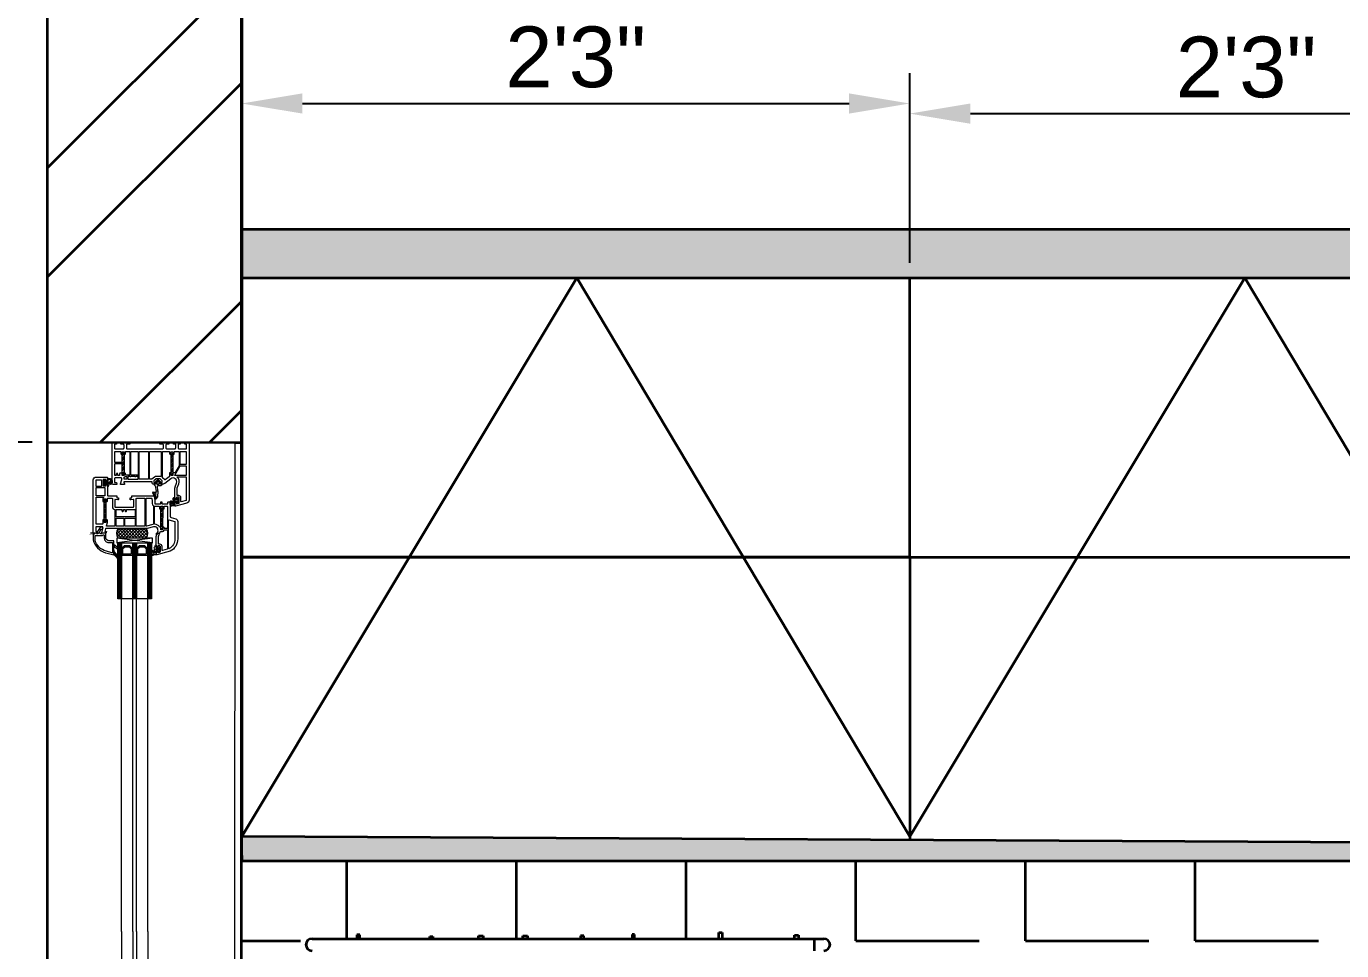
# Model space of a CAD drawing. Header units: millimetres. Extents: x 2258 to 5600, y 711 to 2563.
# Drawn here: x 4835 to 4889.2, y 2160.9 to 2199 of the extents above; entities that cross this region are included whole.
import ezdxf

# ---------------------------------------------------------------- set-up
doc = ezdxf.new("R2010")
doc.units = ezdxf.units.MM
for name, color, linetype, lineweight in [('FP_A_DOOR_WIN', 140, 'Continuous', 18), ('PQI-A-IN-ELEV-PTRN', 249, 'Continuous', 0), ('PQI-A-WIN', 140, 'Continuous', 13)]:
    doc.layers.add(name, color=color, linetype=linetype, lineweight=lineweight)
doc.styles.get("Standard").update_dxf_attribs({"font": 'arial.ttf'})
doc.dimstyles.new('ISO-25', dxfattribs={"dimtxt": 2.5, "dimasz": 2.5, "dimexe": 1.25, "dimexo": 0.625, "dimtad": 1, "dimtxsty": 'Standard', "dimcen": 2.5, "dimadec": 0, "dimazin": 0, "dimtfac": 1, "dimtmove": 0, "dimatfit": 3, "dimfxl": 1, "dimarcsym": 0})
pattern_1 = [(45, (1383.675, 2337.528), (-6.735192, 6.735192), []), (45, (1388.165, 2337.528), (-6.735192, 6.735192), [])]
pattern_2 = [(135, (-4.5994, -2.0003), (1.41421, 1.41421), []), (45, (-4.5994, -2.0003), (1.41421, -1.41421), [])]

# ---------------------------------------------------------------- blocks, each defined once
blk = doc.blocks.new('*D191')
at = {"color": 0, "lineweight": -2, "transparency": 16777216}
for p, q in [((4843.913, 2189.277), (4843.913, 2197.087)), ((4871.413, 2189.277), (4871.413, 2197.087)), ((4846.413, 2195.837), (4868.913, 2195.837))]:
    blk.add_line(p, q, dxfattribs=at)
at = {"color": 0, "transparency": 16777216}
for points in [[(4846.413, 2196.254), (4846.413, 2195.421), (4843.913, 2195.837)], [(4868.913, 2196.254), (4868.913, 2195.421), (4871.413, 2195.837)]]:
    blk.add_solid(points, dxfattribs=at)
at = {"layer": 'Defpoints', "color": 0, "transparency": 16777216}
for p in [(4871.413, 2195.837), (4843.913, 2188.652), (4871.413, 2188.652)]:
    blk.add_point(p, dxfattribs=at)
at = {"color": 0, "lineweight": 35, "transparency": 16777216, "insert": (4857.663, 2197.74), "char_height": 2.5, "attachment_point": 5}
blk.add_mtext('2\'3"', dxfattribs=at)
blk = doc.blocks.new('*D192')
at = {"color": 0, "lineweight": -2, "transparency": 16777216}
for p, q in [((4871.413, 2189.277), (4871.413, 2196.671)), ((4899.113, 2189.277), (4899.113, 2196.671)), ((4873.913, 2195.421), (4896.613, 2195.421))]:
    blk.add_line(p, q, dxfattribs=at)
at = {"color": 0, "transparency": 16777216}
for points in [[(4873.913, 2195.837), (4873.913, 2195.004), (4871.413, 2195.421)], [(4896.613, 2195.837), (4896.613, 2195.004), (4899.113, 2195.421)]]:
    blk.add_solid(points, dxfattribs=at)
at = {"layer": 'Defpoints', "color": 0, "transparency": 16777216}
for p in [(4899.113, 2195.421), (4871.413, 2188.652), (4899.113, 2188.652)]:
    blk.add_point(p, dxfattribs=at)
at = {"color": 0, "lineweight": 35, "transparency": 16777216, "insert": (4885.263, 2197.323), "char_height": 2.5, "attachment_point": 5}
blk.add_mtext('2\'3"', dxfattribs=at)
blk = doc.blocks.new('*X62')
at = {"color": 0}
for p, q in [((10.3, 18.7), (10.8, 19.2)), ((11.5, 17.2), (13.5, 19.2)), ((12.4, 17.2), (14.4, 19.2)), ((13.3, 17.2), (15.3, 19.2)), ((14.2, 17.2), (16.2, 19.2)), ((16.8, 17.2), (18.8, 19.2)), ((17.7, 17.2), (19.7, 19.2)), ((18.6, 17.2), (20.6, 19.2)), ((19.5, 17.2), (21.5, 19.2)), ((22.2, 17.2), (24.2, 19.2)), ((23.1, 17.2), (25.1, 19.2)), ((24, 17.2), (26, 19.2)), ((24.9, 17.2), (26.9, 19.2)), ((27.6, 17.2), (29.6, 19.2)), ((28.5, 17.2), (30.5, 19.2)), ((29.4, 17.2), (31.4, 19.2)), ((30.3, 17.2), (32.3, 19.2)), ((33, 17.2), (35, 19.2)), ((33.9, 17.2), (35.3, 18.6)), ((34.8, 17.2), (35.3, 17.7))]:
    blk.add_line(p, q, dxfattribs=at)
blk = doc.blocks.new('*X63')
at = {"color": 0}
for p, q in [((10.3, 69.9), (11.6, 71.2)), ((10.5, 69.2), (12.5, 71.2)), ((11.4, 69.2), (13.4, 71.2)), ((12.3, 69.2), (14.3, 71.2)), ((15, 69.2), (17, 71.2)), ((15.9, 69.2), (17.9, 71.2)), ((16.8, 69.2), (18.8, 71.2)), ((17.7, 69.2), (19.7, 71.2)), ((20.4, 69.2), (22.4, 71.2)), ((21.3, 69.2), (23.3, 71.2)), ((22.1, 69.2), (24.1, 71.2)), ((23, 69.2), (25, 71.2)), ((25.7, 69.2), (27.7, 71.2)), ((26.6, 69.2), (28.6, 71.2)), ((27.5, 69.2), (29.5, 71.2)), ((28.4, 69.2), (30.4, 71.2)), ((31.1, 69.2), (33.1, 71.2)), ((32, 69.2), (34, 71.2)), ((32.9, 69.2), (34.9, 71.2)), ((33.8, 69.2), (35.3, 70.7))]:
    blk.add_line(p, q, dxfattribs=at)
blk = doc.blocks.new('PRJ_INSERT_55_593613279781', base_point=(370.1, 296.9))
for points in [[(370.6, 306.1), (370.1, 305.8), (370, 305.1), (370.2, 304.4), (368.5, 304.2), (368.8, 310.9), (369.2, 311.7), (370.6, 312.9), (370.8, 313), (371, 312.9), (371.1, 312.6), (371, 312.2), (371.1, 311.8), (372.4, 309.8), (372.6, 308.7), (373.6, 306.1), (373, 305.3), (372, 305.5), (371.1, 306)], [(370.3, 307.3), (370.4, 307), (371.5, 306.6), (372.4, 306), (372.8, 306), (372.9, 306.2), (372, 308.7), (372.3, 308.8), (372.4, 309.2), (372.3, 309.4), (372, 309.5), (371.7, 309.4), (370.4, 311.2), (369.9, 311.4), (369.7, 310.8), (370.1, 310.2), (370.4, 309.5), (370.5, 308.7), (370.5, 308)], [(369.3, 296.6), (369.1, 296.8), (369, 296.9), (367.2, 296.9), (366.9, 296.6), (366.9, 294.6), (367, 294.4), (367.9, 293.5), (368.2, 293.5), (369.1, 294.4), (369.3, 294.6)]]:
    blk.add_lwpolyline(points, close=True)
blk.add_lwpolyline([(364, 297.8, 0.81046), (364.3, 296.9), (365.8, 297.1), (366.1, 296.9), (366.1, 295.6), (366, 295.4), (365.4, 295), (365.3, 294.7), (365.4, 294.6), (365.4, 294.5), (367.4, 292.8), (368.7, 292.8), (370.7, 294.5), (370.8, 294.7), (370.7, 295), (370.1, 295.4), (370.1, 295.6), (370.1, 296.9), (370.3, 297.1), (371.8, 296.9, 0.721706), (372.2, 297.8), (371.1, 298.8), (370.2, 304.4), (368.5, 304.2), (368.8, 299.1, -0.439955), (368.3, 298.6), (365.3, 298.6), (365.2, 298.6)], format="xyb", close=True)
blk = doc.blocks.new('PRJ_INSERT_54_593613279164', base_point=(0, 0))
blk.add_line((4, 0.7), (-5.1, 0.7))
for points in [[(0.6, -1.9), (0.1, -1.7, -0.27755), (0, -1.5), (0, 0, -0.453753), (0.3, 0.3), (0.6, 0.3), (1, 0), (3.7, 0, 0.422763), (4, 0.3, -0.054836), (4.3, 3.5, 0.331921), (3.8, 4.7, 0.161435), (2.8, 5), (-0.6, 5, 0.831541), (-0.9, 3.6), (0.4, 3.2, -1.190626), (0.5, 2.9), (-0.5, 2.6, 0.129694), (-0.6, 2.5), (-1.2, 2, -0.601488), (-2.2, 1.9, 0.254499), (-2.5, 2), (-4, 2, 0.198909), (-4.2, 1.9), (-5, 1.1, 0.198912), (-5.1, 0.9), (-5.1, 0.3, 0.414214), (-4.8, 0), (-4.5, 0), (-4.1, 0.3, -0.16568), (-3.9, 0.3), (-3.7, 0.3, -0.375721), (-3.5, 0), (-3.5, -1.5, -0.27755), (-3.6, -1.7), (-4.1, -1.9, 0.531978), (-4.1, -2.4), (-2.4, -3.9, 0.363946), (-1.1, -3.9), (0.7, -2.4, 0.531978)], [(-2.7, -2.6), (-2.1, -3.1, 0.363955), (-1.4, -3.1), (-0.7, -2.6, 0.221711), (-0.6, -2.3), (-0.6, -0.1, 0.413991), (-0.9, 0.2), (-2.5, 0.2, 0.414157), (-2.8, -0.1), (-2.8, -2.3, 0.221711)], [(-0.3, 4.4, 1), (-0.3, 4.1), (1.6, 3.4, -0.733238), (1.6, 2.4), (-0.2, 2, 0.917629), (-0.2, 1.7), (2.1, 1.5, 0.335324), (3.1, 2.2), (3.6, 3.5, 0.355746), (3.4, 4), (3, 4.3, 0.134065), (2.7, 4.4)]]:
    blk.add_lwpolyline(points, format="xyb", close=True)
blk = doc.blocks.new('*X64')
at = {"color": 0}
for p, q in [((31.2, -72.7), (32, -71.9)), ((32.7, -73.9), (34.7, -71.9)), ((33.6, -73.9), (35.6, -71.9)), ((34.5, -73.9), (36.5, -71.9)), ((35.4, -73.9), (37.4, -71.9)), ((38.1, -73.9), (40.1, -71.9)), ((39, -73.9), (41, -71.9)), ((39.9, -73.9), (41.9, -71.9)), ((40.8, -73.9), (42.8, -71.9)), ((43.4, -73.9), (45.4, -71.9)), ((44.3, -73.9), (46.3, -71.9)), ((45.2, -73.9), (47.2, -71.9)), ((46.1, -73.9), (48.1, -71.9)), ((48.8, -73.9), (50.8, -71.9)), ((49.7, -73.9), (51.7, -71.9)), ((50.6, -73.9), (52.6, -71.9)), ((51.5, -73.9), (53.5, -71.9)), ((54.2, -73.9), (56.2, -71.9)), ((55.1, -73.9), (56.2, -72.8)), ((56, -73.9), (56.2, -73.7))]:
    blk.add_line(p, q, dxfattribs=at)
blk = doc.blocks.new('*X65')
at = {"color": 0}
for p, q in [((23.4, -13.1), (25, -11.5)), ((23.9, -13.5), (25.9, -11.5)), ((24.8, -13.5), (26.8, -11.5)), ((25.7, -13.5), (27.7, -11.5)), ((28.4, -13.5), (30.4, -11.5)), ((29.3, -13.5), (31.3, -11.5)), ((30.2, -13.5), (32.2, -11.5)), ((31.1, -13.5), (33.1, -11.5)), ((33.8, -13.5), (35.8, -11.5)), ((34.7, -13.5), (36.7, -11.5)), ((35.6, -13.5), (37.6, -11.5)), ((36.5, -13.5), (38.5, -11.5)), ((39.2, -13.5), (41.2, -11.5)), ((40.1, -13.5), (42.1, -11.5)), ((41, -13.5), (43, -11.5)), ((41.9, -13.5), (43.9, -11.5)), ((44.6, -13.5), (46.6, -11.5)), ((45.5, -13.5), (47.5, -11.5)), ((46.4, -13.5), (48.4, -11.5)), ((47.3, -13.5), (48.4, -12.4))]:
    blk.add_line(p, q, dxfattribs=at)
blk = doc.blocks.new('*X66')
at = {"color": 0}
for p, q in [((55, -31.1), (61, -25.1)), ((55, -27.7), (57.3, -25.4)), ((55, -34.5), (63.7, -25.8)), ((65, -36.7), (55, -26.7)), ((55, -37.8), (65, -27.8)), ((65, -33.3), (57.2, -25.5)), ((65, -30), (60.1, -25)), ((65, -26.6), (64.8, -26.4)), ((65, -40.1), (55, -30.1)), ((55, -41.2), (65, -31.2)), ((65, -43.4), (55, -33.4)), ((55, -44.6), (65, -34.6)), ((65, -46.8), (55, -36.8)), ((55, -47.9), (65, -37.9)), ((65, -50.2), (55, -40.2)), ((55, -51.3), (65, -41.3)), ((65, -53.5), (55, -43.5)), ((55, -54.7), (65, -44.7)), ((64.7, -56.6), (55, -46.9)), ((62.3, -57.6), (55, -50.3)), ((59.2, -57.8), (55, -53.6)), ((56.1, -57), (65, -48)), ((58.6, -57.8), (65, -51.4)), ((62.2, -57.6), (65, -54.8))]:
    blk.add_line(p, q, dxfattribs=at)
blk = doc.blocks.new('PRJ_INSERT_53_593613279183', base_point=(93.1, 45.1))
for points in [[(96.6, 43.4, 0.493145), (96.8, 43.2), (97.3, 43.3, -0.818256), (97.5, 42.8), (95.6, 41.3, -0.342375), (94.1, 41.3), (92.1, 42.8, -0.818728), (92.4, 43.3), (92.8, 43.2, 0.493145), (93.1, 43.4), (93.1, 44.6, 0.414214), (92.6, 45.1), (90.7, 45.1, -0.413893), (90.4, 45.4), (90.4, 48.1, -0.414434), (92.4, 50.1), (94.8, 50.1, -0.326046), (96.8, 48.8, -0.909354), (96.1, 48.5, 0.282568), (94.7, 49.2, -0.132187), (92.4, 49.5, 1.066738), (92.1, 49.1, 0.039876), (96.3, 46.9, 0.149261), (98.8, 45.9, -0.963992), (98.8, 45.1), (98, 45.1, -0.012349), (97.1, 45.2, 0.443501), (96.6, 44.7)], [(94.2, 47.2), (96.1, 46.2, -1.052816), (95.7, 45.6, 0.139333), (94.7, 45.9), (91.7, 45.9, -0.382456), (91.2, 46.4), (91, 48, -0.505503), (91.8, 48.7)], [(93.9, 44.2, -1), (95.7, 44.2), (95.7, 42.7, -1), (93.9, 42.7)]]:
    blk.add_lwpolyline(points, format="xyb", close=True)
blk = doc.blocks.new('PRJ_INSERT_51_593613279187', base_point=(0, 0))
for points in [[(-2.5, -3.9, 0.339142), (-1, -3.9), (0.9, -2.4, 0.808674), (0.7, -1.8), (0.2, -1.9, -0.491369), (0, -1.8), (0, -0.1, -0.708523), (0.5, 0.1, 0.231673), (0.7, 0), (3.7, 0, 0.369523), (4, 0.2), (4.3, 2), (4.8, 3.5, 0.331664), (4.3, 4.7, 0.134785), (3.3, 5), (0, 5, 0.607736), (-0.5, 3.7), (0.5, 3.1, -0.653241), (0.4, 2.9), (-0.8, 2.5, 0.328397), (-1.3, 1.9, -0.43088), (-2.1, 1.6, 0.455948), (-4.6, 1.4, -0.189266), (-6, 0.8, 0.992484), (-6, 0), (-5, 0), (-3.9, 0.2, -0.46157), (-3.5, -0.1), (-3.5, -1.8, -0.491714), (-3.8, -1.9), (-4.2, -1.8, 0.808674), (-4.4, -2.4)], [(-0.4, 1.3), (1.5, 1.6, 0.243686), (2.1, 2), (2.3, 2.3, -0.198893), (2.9, 2.8, 0.149078), (4, 3.2), (4.1, 3.5, 0.40407), (3.9, 4.1), (3.4, 4.3, 0.163046), (3.2, 4.3, -0.202004), (1, 4.4, 0.138983), (0.8, 4.4), (0, 4.4, 0.642669), (0, 4), (1.3, 3.2, -0.577351), (1.3, 2.6), (-0.5, 1.8, 0.756768)], [(-2.7, -0.9), (-2.7, -2.4, 1), (-0.9, -2.4), (-0.9, -0.9, 1)]]:
    blk.add_lwpolyline(points, format="xyb", close=True)
blk = doc.blocks.new('BASEPOINT')
for q in [(0, 3), (3, 0)]:
    blk.add_line((0, 0), q)
blk.add_text('Basepoint', height=0.6).set_placement((0.5, 1.2))
blk = doc.blocks.new('PRJ_INSERT_50_593613279190', base_point=(0, 0))
h = blk.add_hatch()
h.set_pattern_fill('NETZ', color=256, scale=2, angle=-135, style=0)
h.set_pattern_definition(pattern_2)
edge = h.paths.add_edge_path()
edge.add_arc((-25.3, 25.3), 0.701, 21.5118, 179.958)
edge.add_line((-26, 25.3), (-26, 25))
edge.add_arc((-23, 25), 3.01, 180.0616, 218.4438)
edge.add_line((-25.3, 23.2), (-22.7, 19.9))
edge.add_arc((-25, 18), 3, 0, 39.0439, ccw=False)
edge.add_line((-22, 18), (-22, 22.9))
edge.add_arc((-21.8, 22.9), 0.197, 73.5386, 180.2871, ccw=False)
edge.add_arc((-20.8, 27.1), 4.17, 201.7355, 256.5369, ccw=False)
h = blk.add_hatch()
h.set_pattern_fill('NETZ', color=256, scale=2, angle=-135, style=0)
h.set_pattern_definition(pattern_2)
edge = h.paths.add_edge_path()
edge.add_arc((-25.3, 15.9), 0.7, 57.9863, 211.9211, ccw=False)
edge.add_arc((-19.3, 22.2), 8, 225.5218, 250.4567)
edge.add_line((-22, 14.7), (-22, 12))
edge.add_arc((-17.2, 21.2), 10.3, 212.7228, 242.2922, ccw=False)
for points in [[(-24.6, 25.6, 0.827612), (-26, 25.3), (-26, 25, 0.169058), (-25.3, 23.2), (-22.7, 19.9, -0.172029), (-22, 18), (-22, 22.9, -0.502666), (-21.7, 23.1, -0.243781)], [(-25.9, 15.6, -0.794971), (-24.9, 16.5, 0.10923), (-22, 14.7), (-22, 12, -0.129742)], [(-3, 0), (-1, 0), (-1, 1, 0.414214), (0, 2), (0, 7, 0.27545), (-13, 20.7), (-13.5, 20.9), (-21.7, 23.1, 0.490874), (-22, 22.9), (-22, 8.5, 0.413429), (-21.5, 8), (-16.5, 8, -0.414072), (-13.5, 5), (-13.5, 0.5, 0.414542), (-13, 0), (-9.5, 0), (-9, 0.5), (-7.9, 0.5, -0.339454), (-6.9, -0.2), (-6.8, -0.6, -0.212557), (-7.2, -2.6), (-8.2, -4.3, -0.253968), (-8.6, -4.5), (-9.5, -4.5, 1), (-9.5, -6.5), (-7.8, -6.5, 0.253968), (-7.4, -6.3), (-4.6, -2), (-5.1, -0.2, -0.493145), (-4.5, 0.5), (-3.5, 0.5)], [(-11.4, 4.4), (-11.7, 4.6), (-11.7, 5, 0.414381), (-16.5, 9.8), (-20, 9.8, -0.414219), (-20.5, 10.3), (-20.5, 20.2, -0.493144), (-19.8, 20.7), (-13.9, 19.1, -0.280669), (-1.8, 6.8), (-1.8, 2.8, -0.41418), (-2.3, 2.3), (-9.7, 2.3), (-10.2, 1.8), (-11.2, 1.8, -0.414237), (-11.7, 2.3), (-11.7, 4.1)]]:
    blk.add_lwpolyline(points, format="xyb", close=True)
blk.add_blockref('BASEPOINT', (0, 0))
blk = doc.blocks.new('BASIS')
for q in [(0, 3), (3, 0)]:
    blk.add_line((0, 0), q)
blk.add_text('BASIS', height=0.6).set_placement((0.5, 1.2))
blk = doc.blocks.new('GLASDATABASE7')
for p, q in [((-35, 0), (-35, 60)), ((-34, 0), (-34, 60)), ((-33, 0), (-33, 60)), ((-19, 0), (-19, 60)), ((-18, 0), (-18, 60)), ((-17, 0), (-17, 60)), ((-3, 0), (-3, 60)), ((-2, 0), (-2, 60)), ((-1, 0), (-1, 60)), ((1, 0), (-37, -5)), ((1, -5), (-37, 0))]:
    blk.add_line(p, q)
for points in [[(-32, 0), (-32, 60), (-36, 60), (-36, 0)], [(-32, 13.2), (-26.1, 13.2), (-26, 13.1), (-25.9, 13.2), (-20, 13.2), (-20, 60), (-32, 60)], [(-16, 0), (-16, 60), (-20, 60), (-20, 0)], [(-16, 13.2), (-10.1, 13.2), (-10, 13.1), (-9.9, 13.2), (-4, 13.2), (-4, 60), (-16, 60)], [(0, 0), (0, 60), (-4, 60), (-4, 0)], [(1, 0), (1, -5), (-37, -5), (-37, 0)], [(-20, 6.4), (-23, 3.4), (-29, 3.4), (-32, 6.4), (-32, 0), (-20, 0)], [(-21.2, 12), (-21.2, 6.9), (-23.5, 4.6), (-28.5, 4.6), (-30.8, 6.9), (-30.8, 12)], [(-4, 6.4), (-7, 3.4), (-13, 3.4), (-16, 6.4), (-16, 0), (-4, 0)], [(-5.2, 12), (-5.2, 6.9), (-7.5, 4.6), (-12.5, 4.6), (-14.8, 6.9), (-14.8, 12)], [(0, 0), (0, 0)], [(0, 0), (0, 0)]]:
    blk.add_lwpolyline(points, close=True)
blk.add_blockref('BASIS', (5, -10))
blk = doc.blocks.new('W6')
at = {"layer": 'FP_A_DOOR_WIN', "ltscale": 1000}
for p, q in [((-478.7, 107), (-838, 107)), ((-478.7, 107), (-161.5, 107)), ((-478.7, 95), (-838, 95)), ((-478.7, 91), (-838, 91)), ((-478.7, 95), (-161.5, 95)), ((-478.7, 91), (-161.5, 91)), ((-478.7, 79), (-838, 79)), ((-478.7, 79), (-161.5, 79))]:
    blk.add_line(p, q, dxfattribs=at)
for points in [[(-958, 81.8, 0.556925), (-957.6, 81.5), (-955.7, 82.4, -0.556533), (-955, 82), (-955, 78.5, -0.496724), (-955.6, 78), (-960.2, 79.3), (-961.5, 79.3, 0.414431), (-962, 78.8), (-962, 72.2, 0.414436), (-961.5, 71.7), (-957.5, 71.7, 0.414367), (-957, 72.2), (-957, 73.6), (-955.6, 74, -0.492998), (-955, 73.5), (-955, 70, -0.414113), (-956, 69), (-999.5, 69, -0.41391), (-1000, 69.5), (-1000, 73.5, -0.492952), (-999.4, 74), (-998, 73.6), (-998, 72.2, 0.414436), (-997.5, 71.7), (-993.5, 71.7, 0.414367), (-993, 72.2), (-993, 80.7, 0.414337), (-994, 81.7), (-997, 81.7, 0.414305), (-998, 80.7), (-998, 78.4), (-999.4, 78, -0.492951), (-1000, 78.5), (-1000, 87.5), (-998, 88), (-998, 85.2, 0.414305), (-997, 84.2), (-994, 84.2, 0.414337), (-993, 85.2), (-993, 122.8, 0.414353), (-994, 123.8), (-997, 123.8, 0.414289), (-998, 122.8), (-998, 120), (-1000, 120.5), (-1000, 129.5, -0.492952), (-999.4, 130), (-998, 129.6), (-998, 127.3, 0.414312), (-997, 126.3), (-994, 126.3, 0.41433), (-993, 127.3), (-993, 135.8, 0.414337), (-994, 136.8), (-997.5, 136.8, 0.414474), (-998, 136.3), (-998, 134.4), (-999.4, 134, -0.492965), (-1000, 134.5), (-1000, 141.5, -0.492951), (-999.4, 142), (-998, 141.6), (-998, 139.8, 0.414434), (-997.5, 139.3), (-994, 139.3, 0.414337), (-993, 140.3), (-993, 147.8, 0.414099), (-993.5, 148.3), (-997.5, 148.3, 0.414474), (-998, 147.8), (-998, 146.4), (-999.4, 146, -0.492957), (-1000, 146.5), (-1000, 150.5, -0.413949), (-999.5, 151), (-938.2, 151, -0.339426), (-935.3, 148.8), (-932, 136.6, -0.492962), (-932.5, 136), (-935.8, 136, -0.413995), (-936.3, 136.5), (-936.3, 137.5), (-935, 137.5, 0.493234), (-934.5, 138.1), (-935, 140.1, 0.339569), (-935.5, 140.5), (-941, 140.5, 0.414176), (-941.5, 140), (-941.5, 138, 0.414129), (-941, 137.5), (-939.8, 137.5), (-939.8, 136.5, -0.414056), (-940.3, 136), (-951.4, 136, -0.090992), (-952.5, 136.2), (-956.6, 137.7, 0.759024), (-961.2, 131.5), (-956.1, 125.1, -0.167343), (-955.5, 123.3), (-955.5, 120.5, -0.414099), (-956, 120), (-956.5, 120, -0.413953), (-957, 120.5), (-957, 122.1, 0.414442), (-957.3, 122.4), (-959, 122.4), (-960.9, 120.1, 0.176331), (-961, 119.9), (-961, 116.1, 0.176331), (-960.9, 115.9), (-959, 113.6), (-957.3, 113.6, 0.414454), (-957, 113.9), (-957, 115.5, -0.413993), (-956.5, 116), (-956, 116, -0.414059), (-955.5, 115.5), (-955.5, 112.6, -0.41409), (-956.5, 111.6), (-958, 111.6)], [(-976.5, 148, -0.414447), (-976.2, 147.7), (-976.2, 141.9, -0.414397), (-976.5, 141.6), (-990, 141.6, -0.414209), (-990.3, 141.9), (-990.3, 147.7, -0.414259), (-990, 148)], [(-964.7, 133.8), (-964.7, 131.8), (-967.5, 131.8), (-967.5, 130.6, 0.414535), (-967.2, 130.3), (-963.6, 130.3), (-963.3, 129.9), (-960, 125.7, -0.354189), (-960, 125.3), (-962.3, 122.7, -0.221513), (-962.5, 122.6), (-990, 122.6, -0.414203), (-990.3, 122.9), (-990.3, 130, -0.414196), (-990, 130.3), (-987.8, 130.3, 0.414029), (-987.5, 130.6), (-987.5, 131.8), (-989.8, 131.8), (-989.8, 133.8), (-987.5, 133.8), (-987.5, 135, 0.41397), (-987.8, 135.3), (-990, 135.3, -0.414203), (-990.3, 135.6), (-990.3, 140.1, -0.414204), (-990, 140.4), (-975, 140.4), (-967.7, 136.2, -0.267494), (-967.5, 135.9), (-967.5, 133.8)], [(-974.7, 148), (-964.8, 148, -0.414029), (-964.5, 147.7), (-964.5, 136.2, -0.577202), (-965, 136), (-974.9, 141.7, -0.26846), (-975, 142), (-975, 147.7, -0.414535)], [(-937, 142.3), (-941, 142.3, 0.414183), (-943.3, 140), (-943.3, 138.8, -0.414388), (-943.6, 138.5), (-951.5, 138.5), (-955.7, 140.1, 0.306342), (-962.8, 138.4, -0.683106), (-963.3, 138.6), (-963.3, 147.7, -0.414259), (-963, 148), (-938.4, 148, -0.339457), (-938.1, 147.8), (-936.7, 142.7, -0.492823)], [(-908, 62.3, 0.336162), (-907.8, 62), (-905, 61.2), (-905, 63), (-903.4, 62.6, -0.33952), (-903, 62.1), (-903, 58.5, -0.496683), (-903.6, 58), (-908.2, 59.3), (-909.5, 59.3, 0.414137), (-910, 58.8), (-910, 52.2, 0.414137), (-909.5, 51.7), (-905.5, 51.7, 0.414263), (-905, 52.2), (-905, 53.6), (-903.6, 54, -0.493031), (-903, 53.5), (-903, 50, -0.414269), (-904, 49), (-960, 49, -0.41418), (-963, 52), (-963, 63.5, -0.4141), (-962.5, 64), (-959.3, 64, -0.414226), (-958.8, 63.5), (-958.8, 62.5), (-960, 62.5, 0.414099), (-960.5, 62), (-960.5, 60, 0.414353), (-960, 59.5), (-954, 59.5, 0.414201), (-953.5, 60), (-953.5, 62, 0.414225), (-954, 62.5), (-955.3, 62.5), (-955.3, 63.5, -0.414099), (-954.8, 64), (-943.5, 64, 0.414185), (-943, 64.5), (-943, 73.7, -0.414173), (-942.8, 73.9), (-941, 73.9, 0.414836), (-940.8, 74.1), (-940.8, 75.6, -0.414327), (-940.6, 75.8), (-939.1, 75.8, -0.462687), (-938.6, 75.2), (-939.1, 72.2, 0.462996), (-938.9, 72), (-931.2, 72, 0.414368), (-931, 72.2), (-931, 91.8, 0.414453), (-931.2, 92), (-938.9, 92, 0.463083), (-939.1, 91.8), (-938.6, 88.8, -0.462693), (-939.1, 88.2), (-940.6, 88.2, -0.414327), (-940.8, 88.4), (-940.8, 89.9, 0.414836), (-941, 90.2), (-942.8, 90.2, -0.414265), (-943, 90.4), (-943, 113.2, -0.363791), (-942.6, 113.7), (-938, 114.5), (-934.8, 114.5, 0.414387), (-934.5, 114.8), (-934.5, 120.5, 0.414447), (-934.8, 120.8), (-936.2, 120.8, -0.414038), (-936.5, 121.1), (-936.5, 121.7, -0.414045), (-936.2, 122), (-934.8, 122, 0.414387), (-934.5, 122.3), (-934.5, 128.2, 0.414388), (-934.8, 128.5), (-936.2, 128.5, -0.414041), (-936.5, 128.8), (-936.5, 130.7, -0.414045), (-936.2, 131), (-921.2, 131, 0.339444), (-919.7, 132.1), (-918.5, 136.8, -0.339467), (-915.6, 139), (-897.1, 139, -0.278172), (-883.9, 131), (-880, 116.6, -0.492995), (-880.5, 116), (-883.7, 116, -0.414097), (-884.2, 116.5), (-884.2, 117.5), (-883, 117.5, 0.493238), (-882.5, 118.1), (-883, 120.1, 0.339521), (-883.5, 120.5), (-889, 120.5, 0.414185), (-889.5, 120), (-889.5, 117.9, 0.414338), (-889, 117.5), (-887.7, 117.5), (-887.7, 116.5, -0.414224), (-888.2, 116), (-899.4, 116, -0.090993), (-900.5, 116.2), (-904.6, 117.7, 0.611471), (-909.9, 113), (-908.1, 106.4, -0.06546), (-908, 105.6)], [(-931.8, 120.9), (-931.8, 122.9), (-929, 122.9), (-929, 124.1, 0.414402), (-929.3, 124.4), (-931.5, 124.4, -0.414486), (-931.8, 124.7), (-931.8, 127.7, -0.414478), (-931.5, 128), (-908.6, 128, -0.414004), (-908.3, 127.7), (-908.3, 124.4), (-909.3, 124.4, 0.414082), (-909.6, 124.1), (-909.6, 122.9), (-906.8, 122.9), (-906.8, 120.9), (-909.6, 120.9), (-909.6, 119.7, 0.237321), (-912.7, 114.5, -0.393466), (-913, 114.2), (-931.5, 114.2, -0.414491), (-931.8, 114.5), (-931.8, 119.1, -0.414491), (-931.5, 119.4), (-929.3, 119.4, 0.414397), (-929, 119.7), (-929, 120.9)], [(-886.6, 129.6, -0.492833), (-886.9, 129.2), (-917, 129.2, -0.493372), (-917.3, 129.6), (-915.6, 135.8, -0.339454), (-915.3, 136), (-897.1, 136, -0.271046), (-886.7, 129.9)], [(-904.8, 120.7), (-904.8, 122.9, 0.414204), (-906.3, 124.4), (-906.8, 124.4), (-906.8, 127.7, -0.414478), (-906.5, 128), (-886.4, 128, -0.339454), (-886.1, 127.8), (-884.7, 122.7, -0.493262), (-885, 122.3), (-889, 122.3, 0.414186), (-891.3, 120), (-891.3, 118.8, -0.414387), (-891.6, 118.5), (-899.5, 118.5), (-904.6, 120.4, -0.311936)], [(-960.7, 109.3, -0.414402), (-961, 109), (-990, 109, -0.414215), (-990.3, 109.3), (-990.3, 121.1, -0.414215), (-990, 121.4), (-963.8, 121.4, -0.528873), (-963.5, 121, 0.094055), (-963.7, 119.9), (-963.7, 116.1, 0.176325), (-963, 114.2), (-960.7, 111.4)], [(-937.8, 111.8), (-934.8, 111.8, 0.236093), (-932.4, 113), (-912.9, 113, -0.360501), (-912.6, 112.8, 0.018669), (-912.5, 112.3), (-910.7, 105.6, -0.493042), (-911, 105.2), (-940, 105.2, -0.414491), (-940.3, 105.5), (-940.3, 111.1, -0.364012), (-940.1, 111.4)], [(-961, 107.8, -0.414383), (-960.7, 107.5), (-960.7, 98.3, -0.414402), (-961, 98), (-990, 98, -0.414215), (-990.3, 98.3), (-990.3, 107.5, -0.414196), (-990, 107.8)], [(-940, 104), (-911, 104, -0.414114), (-910.7, 103.7), (-910.7, 95, -0.414123), (-911, 94.7), (-940, 94.7, -0.414487), (-940.3, 95), (-940.3, 103.7, -0.414478)], [(-908, 75.5), (-908, 105.4, -0.301246), (-898, 105.4), (-898, 75.5, -0.301246)], [(-964.9, 89.3, -0.413985), (-965.2, 89), (-990, 89, -0.414215), (-990.3, 89.3), (-990.3, 96.5, -0.414196), (-990, 96.8), (-965.2, 96.8, -0.413966), (-964.9, 96.5)], [(-965.2, 87.8, -0.413966), (-964.9, 87.5), (-964.9, 83.6, -0.414029), (-965.2, 83.3), (-966.7, 83.3, 0.414109), (-967, 83), (-967, 81.8), (-964.7, 81.8), (-964.7, 79.8), (-967, 79.8), (-967, 77.3, 0.414126), (-966.7, 77), (-965, 77, -0.414388), (-964.7, 76.7), (-964.7, 75.3, -0.414402), (-965, 75), (-966.2, 75, 1), (-966.2, 73.5), (-965, 73.5, -0.414388), (-964.7, 73.2), (-964.7, 72.3, -0.414447), (-965, 72), (-977, 72, -0.414259), (-977.3, 72.3), (-977.3, 79.8), (-978.5, 79.8), (-978.5, 72.3, -0.41403), (-978.8, 72), (-990, 72, -0.414259), (-990.3, 72.3), (-990.3, 78, -0.414196), (-990, 78.3), (-987.8, 78.3, 0.414029), (-987.5, 78.6), (-987.5, 79.8), (-989.8, 79.8), (-989.8, 81.8), (-987.5, 81.8), (-987.5, 83, 0.413966), (-987.8, 83.3), (-990, 83.3, -0.414259), (-990.3, 83.6), (-990.3, 87.5, -0.414196), (-990, 87.8)], [(-963.7, 93.2), (-963.7, 89.2, -1), (-963.7, 88.2), (-963.7, 86.1, 0.414126), (-963.4, 85.8), (-961, 85.8, 0.414402), (-960.7, 86.1), (-960.7, 96.5, 0.414383), (-961, 96.8), (-963.4, 96.8, 0.414109), (-963.7, 96.5), (-963.7, 94.2, -1)], [(-963.4, 84.8), (-961, 84.8, -0.414397), (-960.7, 84.5), (-960.7, 82.3, -0.414402), (-961, 82), (-962.7, 82), (-963.7, 83), (-963.7, 84.5, -0.414121)], [(-927, 83, 1), (-927, 84.5), (-928, 84.5, -0.414487), (-928.3, 84.8), (-928.3, 93.2, -0.414487), (-928, 93.5), (-920.8, 93.5, -0.414214), (-920.5, 93.2), (-920.5, 73.5, -0.414214), (-920.8, 73.2), (-928, 73.2, -0.414487), (-928.3, 73.5), (-928.3, 79.2, -0.414487), (-928, 79.5), (-927, 79.5, 1), (-927, 81), (-928.3, 81), (-928.3, 83)], [(-919, 93.5), (-911, 93.5, -0.414123), (-910.7, 93.2), (-910.7, 82.9, -0.414123), (-911, 82.6), (-919, 82.6, -0.414214), (-919.3, 82.9), (-919.3, 93.2, -0.414214)], [(-940, 69.3), (-931.2, 69.3, 0.394136), (-928.3, 72), (-911, 72, -0.414123), (-910.7, 71.7), (-910.7, 63.3, -0.49308), (-911.1, 63.1), (-914.6, 64), (-917.1, 64, 0.414013), (-917.4, 63.7), (-917.4, 62.5), (-914.6, 62.5), (-914.6, 60.5), (-917.4, 60.5), (-917.4, 59.3, 0.414048), (-917.1, 59), (-913, 59, -0.414051), (-912.7, 58.7), (-912.7, 52.3, -0.41416), (-913, 52), (-941.2, 52, -0.414093), (-941.5, 52.3), (-941.5, 59.6, -0.57716), (-941, 59.8), (-939.6, 59), (-937.1, 59, 0.414048), (-936.8, 59.3), (-936.8, 60.5), (-939.6, 60.5), (-939.6, 62.5), (-936.8, 62.5), (-936.8, 63.7, 0.414013), (-937.1, 64), (-940, 64, -0.414478), (-940.3, 64.3), (-940.3, 69, -0.414491)], [(-919, 73.2, -0.414214), (-919.3, 73.5), (-919.3, 81.1, -0.414214), (-919, 81.4), (-911, 81.4, -0.414123), (-910.7, 81.1), (-910.7, 73.5, -0.414123), (-911, 73.2)], [(-959.7, 57.7), (-953.2, 57.7, -0.41443), (-952.9, 57.4), (-952.9, 52.3, -0.414525), (-953.2, 52), (-959.7, 52, -0.414093), (-960, 52.3), (-960, 57.4, -0.413996)], [(-951.4, 61.3), (-943.3, 61.3, -0.414447), (-943, 61), (-943, 52.3, -0.414436), (-943.3, 52), (-951.4, 52, -0.414436), (-951.7, 52.3), (-951.7, 61, -0.414447)]]:
    blk.add_lwpolyline(points, format="xyb", close=True, dxfattribs=at)
for points in [[(-964.7, 133.8), (-964.7, 131.8), (-989.7, 131.8), (-989.7, 133.8)], [(-931.8, 120.9), (-931.8, 122.9), (-906.8, 122.9), (-906.8, 120.9)], [(-964.7, 81.8), (-964.7, 79.8), (-989.7, 79.8), (-989.7, 81.8)], [(-939.6, 62.5), (-914.6, 62.5), (-914.6, 60.5), (-939.6, 60.5)]]:
    blk.add_lwpolyline(points, close=True, dxfattribs=at)
at = {"layer": 'PQI-A-IN-ELEV-PTRN', "ltscale": 1000}
for p, q in [((0, 200), (-1000, 200)), ((0, 0), (-1000, 0))]:
    blk.add_line(p, q, dxfattribs=at)
at = {"layer": 'FP_A_DOOR_WIN', "ltscale": 1000, "extrusion": (0, 0, -1), "zscale": -1, "rotation": 180}
for name, p in [('*X62', (1000, 151)), ('PRJ_INSERT_54_593613279164', (936.2, 136)), ('*X64', (963, 49)), ('PRJ_INSERT_51_593613279187', (884.2, 116)), ('*X66', (963, 49)), ('*X63', (1000, 151)), ('*X65', (963, 49))]:
    blk.add_blockref(name, p, dxfattribs=at)
at = {"layer": 'FP_A_DOOR_WIN', "ltscale": 1000, "rotation": 270}
for name, p in [('PRJ_INSERT_55_593613279781', (-955.5, 116)), ('PRJ_INSERT_50_593613279190', (-903, 49))]:
    blk.add_blockref(name, p, dxfattribs=at)
at = {"layer": 'FP_A_DOOR_WIN', "ltscale": 1000, "xscale": -1, "rotation": 270.0000000000437}
blk.add_blockref('GLASDATABASE7', (-893, 111), dxfattribs=at)
at = {"layer": 'FP_A_DOOR_WIN', "ltscale": 1000}
blk.add_blockref('PRJ_INSERT_53_593613279183', (-958.7, 64), dxfattribs=at)
blk = doc.blocks.new('*D216')
at = {"color": 0, "lineweight": -2, "transparency": 16777216}
for p, q in [((4835.286, 2181.884), (4829.253, 2181.884)), ((4830.501, 2145.752), (4830.503, 2179.384)), ((4835.284, 2143.252), (4829.251, 2143.252))]:
    blk.add_line(p, q, dxfattribs=at)
at = {"color": 0, "transparency": 16777216}
for points in [[(4830.086, 2179.384), (4830.919, 2179.384), (4830.503, 2181.884)], [(4830.084, 2145.752), (4830.918, 2145.752), (4830.501, 2143.252)]]:
    blk.add_solid(points, dxfattribs=at)
at = {"layer": 'Defpoints', "color": 0, "transparency": 16777216}
for p in [(4830.503, 2181.884), (4835.911, 2181.884), (4835.909, 2143.252)]:
    blk.add_point(p, dxfattribs=at)
at = {"color": 0, "lineweight": 35, "transparency": 16777216, "insert": (4828.6, 2162.568), "char_height": 2.5, "attachment_point": 5, "rotation": 89.9972}
blk.add_mtext("3.3'", dxfattribs=at)

msp = doc.modelspace()

# ---------------------------------------------------------------- hatches: boundary and pattern name
at = {"lineweight": 35, "true_color": 0x000000}
h = msp.add_hatch(dxfattribs=at)
h.set_pattern_fill('ANSI32', color=18)
h.set_pattern_definition(pattern_1)
h.paths.add_polyline_path([(4843.91, 2207.252), (4843.909, 2207.252), (4843.913, 2188.652), (4843.913, 2181.883), (4843.913, 2181.883), (4843.913, 2164.652), (4843.91, 2164.652), (4843.91, 2181.883), (4843.638, 2181.883), (4835.909, 2181.884), (4835.909, 2222.792), (4843.91, 2222.792), (4843.91, 2207.252), (4843.914, 2207.252), (4843.909, 2188.652), (4843.91, 2188.652)])
h = msp.add_hatch(dxfattribs=at)
h.set_pattern_fill('ANSI32', color=18)
h.set_pattern_definition(pattern_1)
h.paths.add_polyline_path([(5002.532, 2200.652), (5002.532, 2207.252), (5002.532, 2222.792), (4994.532, 2222.792), (4994.532, 2102.792), (5002.532, 2102.792)])
h.paths.add_polyline_path([(4843.91, 2165.652), (4843.91, 2165.106), (4843.91, 2165.1)])
at = {"lineweight": 35, "true_color": 0xe1a500}
h = msp.add_hatch(color=42, dxfattribs=at)
h.dxf.hatch_style = 1
h.paths.add_polyline_path([(4939.332, 2188.652), (4966.832, 2188.652), (4994.532, 2188.652), (4994.532, 2190.652), (4843.913, 2190.652), (4843.913, 2188.652), (4871.413, 2188.652), (4899.113, 2188.652)])
at = {"lineweight": 35, "true_color": 0x000000}
h = msp.add_hatch(color=18, dxfattribs=at)
h.dxf.hatch_style = 1
h.paths.add_polyline_path([(4646.909, 2172.792), (4634.909, 2172.792), (4634.909, 2171.792), (4646.909, 2171.792)])
h.paths.add_polyline_path([(4707.909, 2147.792), (4652.709, 2147.792), (4652.709, 2145.792), (4707.909, 2145.792)])
h.paths.add_polyline_path([(4683.909, 2145.792), (4652.709, 2145.792), (4652.709, 2144.792), (4683.909, 2144.792)])
h.paths.add_polyline_path([(4683.909, 2133.192), (4652.709, 2133.192), (4652.709, 2132.192), (4683.909, 2132.192)])
h.paths.add_polyline_path([(4899.082, 2165.36), (4843.913, 2165.652), (4843.913, 2164.652), (4899.082, 2164.651)])
h.paths.add_polyline_path([(4923.587, 2175.468), (4916.074, 2175.468), (4903.677, 2167.955), (4935.984, 2167.955)])
h.paths.add_polyline_path([(4923.587, 2188.652), (4916.074, 2188.652), (4916.074, 2178.473), (4916.074, 2175.468), (4923.587, 2175.468), (4923.587, 2178.473)])
h.paths.add_polyline_path([(4935.984, 2167.955), (4903.677, 2167.955), (4903.677, 2165.325), (4935.984, 2165.325)])
h.paths.add_polyline_path([(4911.166, 2166.058), (4910.71, 2166.058), (4910.71, 2166.969), (4911.166, 2166.969)], flags=16)
h.paths.add_polyline_path([(4914.685, 2167.295), (4926.285, 2167.295), (4926.285, 2165.862), (4914.685, 2165.862)], flags=16)
h.paths.add_polyline_path([(4909.863, 2166.058), (4909.407, 2166.058), (4909.407, 2166.969), (4909.863, 2166.969)], flags=16)
h.paths.add_polyline_path([(4908.69, 2166.058), (4908.234, 2166.058), (4908.234, 2166.969), (4908.69, 2166.969)], flags=16)
h.paths.add_polyline_path([(4907.452, 2166.058), (4906.996, 2166.058), (4906.996, 2166.969), (4907.452, 2166.969)], flags=16)
h.paths.add_polyline_path([(4906.279, 2166.058), (4905.823, 2166.058), (4905.823, 2166.969), (4906.279, 2166.969)], flags=16)
h.paths.add_polyline_path([(4929.152, 2166.075, -1), (4928.24, 2166.075, -1)], flags=16)
h.paths.add_polyline_path([(4930.484, 2166.075, -1), (4929.572, 2166.075, -1)], flags=16)
h.paths.add_polyline_path([(4931.745, 2166.075, -1), (4930.834, 2166.075, -1)], flags=16)
h.paths.add_polyline_path([(4933.026, 2166.075, -1), (4932.114, 2166.075, -1)], flags=16)
h.paths.add_polyline_path([(4934.256, 2166.075, -1), (4933.345, 2166.075, -1)], flags=16)
h.paths.add_polyline_path([(4970.536, 2165.36), (4939.332, 2165.36), (4939.332, 2164.652), (4970.536, 2164.652)])
h.paths.add_polyline_path([(4994.532, 2165.36), (4970.536, 2165.36), (4970.536, 2164.652), (4994.532, 2164.652)])

# ---------------------------------------------------------------- linework, layer by layer
at = {"lineweight": 35}
for p, q in [((4835.909, 2222.792), (4835.909, 2102.792)), ((4843.91, 2102.792), (4843.91, 2222.792)), ((4843.909, 2207.252), (4843.913, 2188.652)), ((4843.914, 2207.252), (4843.909, 2188.652)), ((4843.91, 2164.652), (4843.913, 2200.652)), ((4843.909, 2188.652), (4845.059, 2188.652)), ((4843.909, 2188.652), (4843.91, 2164.652)), ((4843.913, 2188.652), (4843.91, 2164.652)), ((4843.913, 2164.652), (4843.913, 2188.652)), ((4843.913, 2188.652), (4899.113, 2188.652)), ((4843.913, 2188.652), (4843.913, 2165.652)), ((4843.913, 2188.652), (4871.413, 2188.652)), ((4843.913, 2188.652), (4857.713, 2188.652)), ((4843.913, 2165.652), (4857.713, 2188.652)), ((4843.913, 2188.652), (4871.413, 2188.652)), ((4871.413, 2165.652), (4857.713, 2188.652)), ((4871.413, 2177.152), (4871.413, 2188.652)), ((4871.413, 2188.652), (4899.113, 2188.652)), ((4871.413, 2188.652), (4885.213, 2188.652)), ((4871.413, 2165.652), (4885.213, 2188.652)), ((4871.413, 2188.652), (4899.113, 2188.652)), ((4885.213, 2188.652), (4899.082, 2165.36)), ((4835.911, 2181.884), (4843.638, 2181.883)), ((4843.638, 2181.883), (4843.91, 2181.883)), ((4843.91, 2165.652), (4843.91, 2177.152)), ((4843.91, 2177.152), (4899.111, 2177.152)), ((4843.913, 2177.152), (4871.413, 2177.152)), ((4871.413, 2177.152), (4843.913, 2177.152)), ((4871.413, 2177.152), (4871.413, 2165.652)), ((4871.413, 2177.152), (4899.111, 2177.152)), ((4843.913, 2164.652), (4843.913, 2176.652)), ((4843.913, 2164.652), (4843.91, 2167.052)), ((4843.91, 2164.652), (4843.91, 2165.652)), ((4843.91, 2165.652), (4843.91, 2164.943)), ((4899.082, 2165.36), (4843.913, 2165.652)), ((4871.413, 2165.652), (4871.413, 2165.506)), ((4843.91, 2165.106), (4843.913, 2164.652)), ((4843.91, 2140.652), (4843.91, 2164.652)), ((4843.91, 2164.652), (4899.082, 2164.651)), ((4867.472, 2161.441), (4867.472, 2160.948))]:
    msp.add_line(p, q, dxfattribs=at)
at = {"color": 7, "lineweight": 35}
msp.add_line((4994.532, 2190.652), (4843.91, 2190.652), dxfattribs=at)
at = {"linetype": 'Continuous', "lineweight": 35}
for p, q in [((4848.238, 2161.441), (4848.238, 2164.652)), ((4855.223, 2161.441), (4855.223, 2164.652)), ((4862.208, 2161.441), (4862.208, 2164.652)), ((4869.193, 2161.358), (4869.193, 2164.652)), ((4876.178, 2161.358), (4876.178, 2164.652)), ((4883.163, 2161.358), (4883.163, 2164.652)), ((4843.916, 2161.358), (4846.333, 2161.358)), ((4869.193, 2161.358), (4874.273, 2161.358)), ((4876.178, 2161.358), (4881.258, 2161.358)), ((4883.163, 2161.358), (4888.243, 2161.358))]:
    msp.add_line(p, q, dxfattribs=at)
at = {"color": 18, "linetype": 'ByBlock', "lineweight": 35, "true_color": 0x000000}
for p, q in [((4863.559, 2161.693), (4863.687, 2161.693)), ((4863.559, 2161.431), (4863.559, 2161.693)), ((4863.687, 2161.693), (4863.687, 2161.431)), ((4846.553, 2161.202), (4846.553, 2161.187)), ((4846.807, 2161.441), (4867.88, 2161.441)), ((4848.655, 2161.596), (4848.655, 2161.441)), ((4848.779, 2161.596), (4848.655, 2161.596)), ((4848.779, 2161.441), (4848.779, 2161.596)), ((4851.656, 2161.534), (4851.78, 2161.534)), ((4851.656, 2161.441), (4851.656, 2161.534)), ((4851.78, 2161.534), (4851.78, 2161.441)), ((4853.667, 2161.565), (4853.853, 2161.565)), ((4853.667, 2161.441), (4853.667, 2161.565)), ((4853.853, 2161.565), (4853.853, 2161.441)), ((4855.492, 2161.565), (4855.678, 2161.565)), ((4855.492, 2161.441), (4855.492, 2161.565)), ((4855.678, 2161.565), (4855.678, 2161.441)), ((4857.992, 2161.558), (4857.865, 2161.558)), ((4857.865, 2161.558), (4857.865, 2161.431)), ((4857.992, 2161.431), (4857.992, 2161.558)), ((4859.993, 2161.61), (4859.993, 2161.431)), ((4860.084, 2161.61), (4859.993, 2161.61)), ((4860.084, 2161.431), (4860.084, 2161.61)), ((4866.675, 2161.591), (4866.828, 2161.591)), ((4866.675, 2161.431), (4866.675, 2161.591)), ((4866.828, 2161.591), (4866.828, 2161.431)), ((4868.134, 2161.187), (4868.134, 2161.202))]:
    msp.add_line(p, q, dxfattribs=at)
for centre, start, end in [((4846.807, 2161.187), 90, 180), ((4846.807, 2161.202), 180, 270), ((4867.88, 2161.187), 0, 90), ((4867.88, 2161.202), 270, 0)]:
    msp.add_arc(centre, 0.254, start, end, dxfattribs=at)

# ---------------------------------------------------------------- block references
at = {"layer": 'PQI-A-WIN', "lineweight": 35, "xscale": 0.03863196438221001, "yscale": 0.03863196438221001, "zscale": 0.03863196438221001, "rotation": 269.997245771198}
msp.add_blockref('W6', (4835.909, 2143.252), dxfattribs=at)

# ---------------------------------------------------------------- dimensions: what is measured, and where the dimension line sits
at = {"color": 242, "lineweight": 35, "true_color": 0xcd2027}
for base, p1, p2, picture, middle in [((4871.413, 2195.837), (4843.913, 2188.652), (4871.413, 2188.652), '*D191', (4857.663, 2195.837)), ((4899.113, 2195.421), (4871.413, 2188.652), (4899.113, 2188.652), '*D192', (4885.263, 2195.421))]:
    dim = msp.add_linear_dim(base=base, p1=p1, p2=p2, text='2\'3"', dimstyle='ISO-25', dxfattribs=at)
    dim.commit()
    dim.dimension.update_dxf_attribs({"geometry": picture, "text_midpoint": middle, "dimtype": 160})
dim = msp.add_aligned_dim(p1=(4835.909, 2143.252), p2=(4835.911, 2181.884), distance=5.409, text="3.3'", dimstyle='ISO-25', dxfattribs=at)
dim.commit()
dim.dimension.update_dxf_attribs({"geometry": '*D216', "text_midpoint": (4828.6, 2162.568)})

doc.saveas('drawing.dxf')
